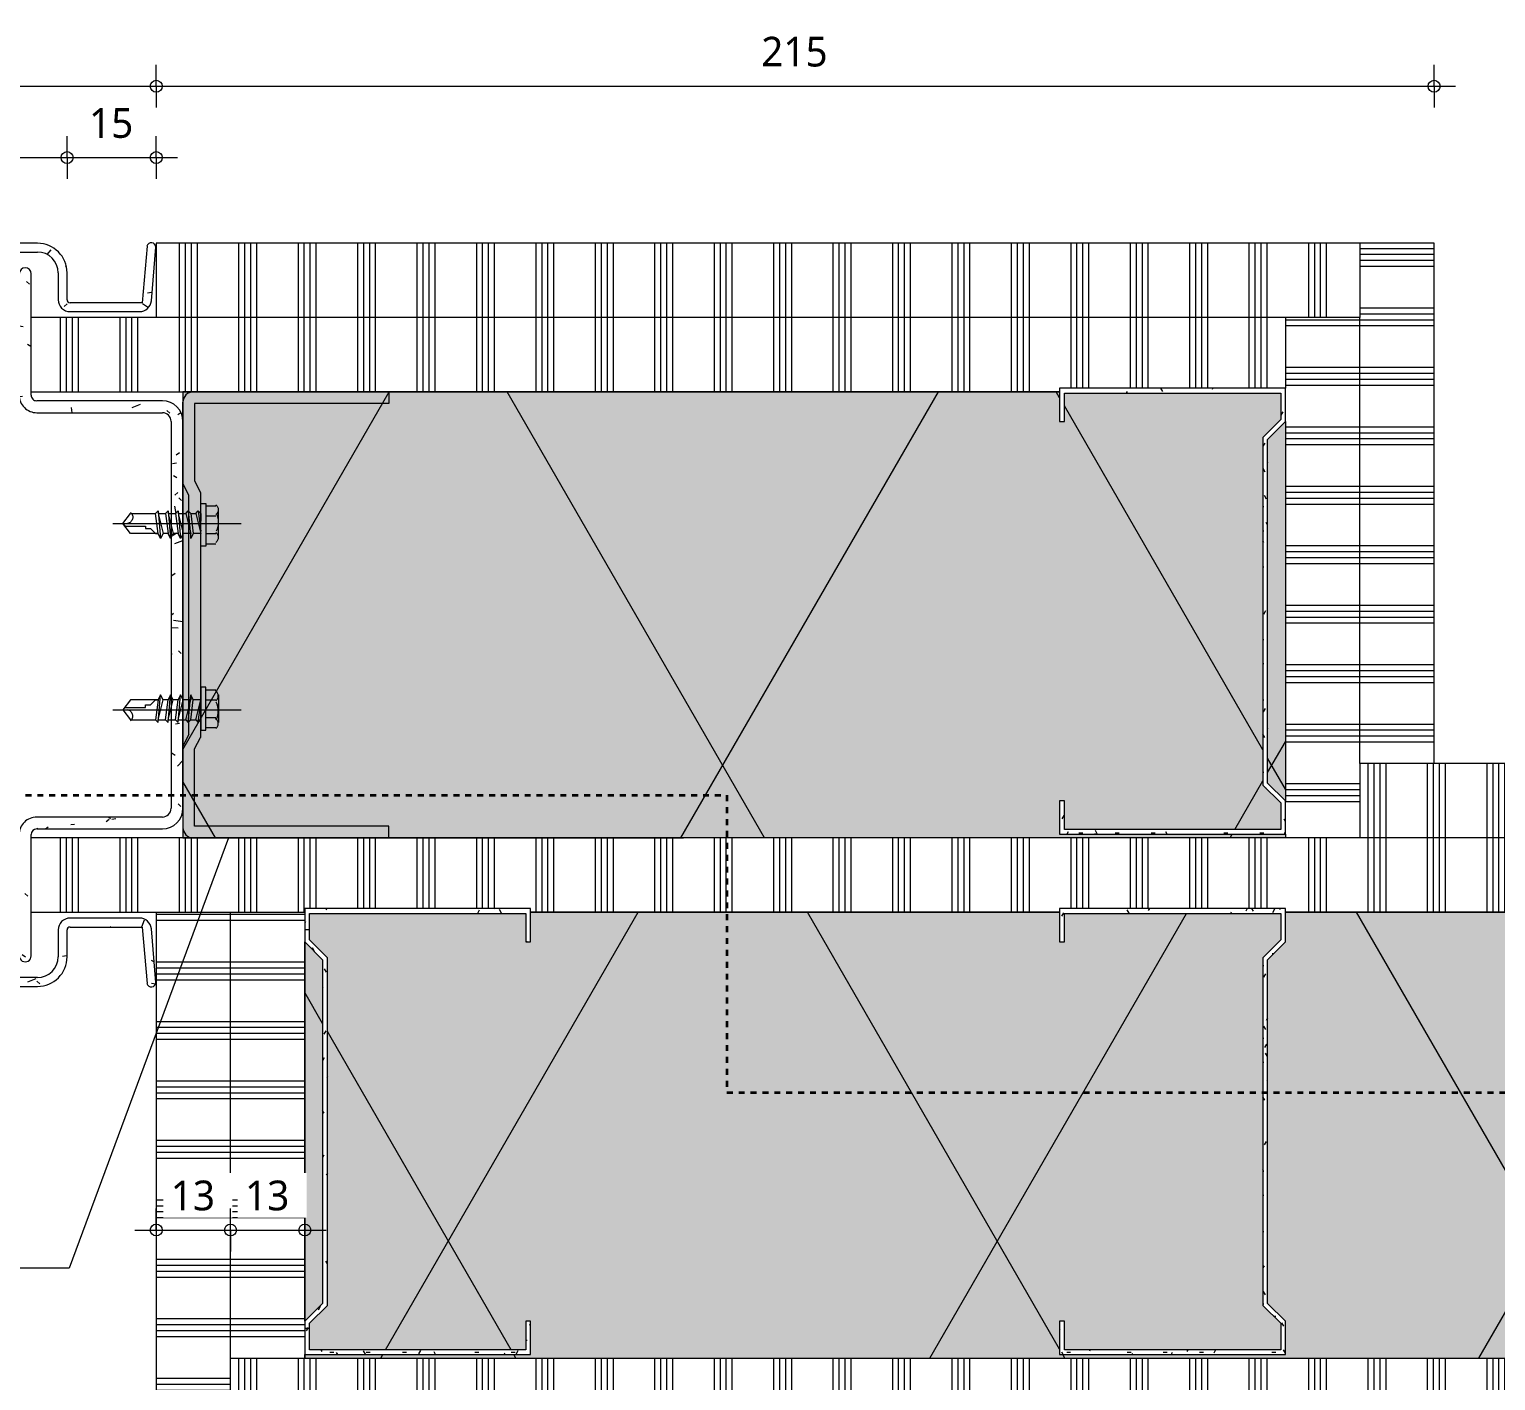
# Model space of a CAD drawing. Header units: millimetres. Extents: x 32900 to 38291, y -18988 to 4133.
# Drawn here: x 33138.7 to 33385.5, y -9063.4 to -8836.2 of the extents above; entities that cross this region are included whole.
import ezdxf

# ---------------------------------------------------------------- set-up
doc = ezdxf.new("R2010")
doc.units = ezdxf.units.MM
doc.linetypes.add('MV_30_min', pattern=[2, 1, -1])
for name, color, linetype, lineweight in [('A-ANNO-DIMS', 211, 'Continuous', 13), ('A-ANNO-DIMS-2', 211, 'Continuous', 13), ('A-ANNO-IDEN', 131, 'Continuous', 18), ('A-DETL', 90, 'Continuous', 13), ('A-DETL-GENF', 92, 'Continuous', 18), ('A-DETL-THIN', 151, 'Continuous', 18), ('STANDARD', 50, 'Continuous', 25)]:
    doc.layers.add(name, color=color, linetype=linetype, lineweight=lineweight)
doc.styles.add('Segoe UI', font='segoeui.ttf', dxfattribs={"height": 5})
doc.dimstyles.new('2_5_mm_2', dxfattribs={"dimscale": 304.8, "dimtxt": 5.23682, "dimasz": 0.006562, "dimexe": 0.011811, "dimexo": 0.0625, "dimgap": 0.005906, "dimtad": 1, "dimdec": 0, "dimzin": 0, "dimdsep": 46, "dimtxsty": 'Segoe UI', "dimblk1": 'DOTBLANK', "dimblk2": 'DOTBLANK', "dimsah": 1, "dimcen": 0.09, "dimdle": 0.011811, "dimazin": 0, "dimtfac": 1, "dimtdec": 4, "dimtix": 1, "dimtmove": 0, "dimatfit": 3, "dimfxl": 0.011811, "dimfxlon": 1, "dimtvp": 1, "dimtfill": 1, "dimtolj": 1, "dimtzin": 0, "dimarcsym": 2})
pattern_1 = [(60, (0, 0), (-69.282, 40), []), (120, (0, 0), (-69.282, -40), [])]
pattern_2 = [(90, (4, 0), (-10, 6e-16), []), (90, (5, 0), (-10, 6e-16), []), (90, (6, 0), (-10, 6e-16), []), (90, (7, 0), (-10, 6e-16), [])]
pattern_3 = [(0, (0, 4), (0, 10), []), (0, (0, 5), (0, 10), []), (0, (0, 6), (0, 10), []), (0, (0, 7), (0, 10), [])]
pattern_4 = [(0, (0, 0), (8.128, 2.032), [0.67056, -5.425, 0.67056, -5.425, -32.512]), (0, (0, 0), (8.128, 2.032), [-12.192, 0.67056, -11.521, 0.67056, -5.425, -14.224]), (0, (0, 0), (8.128, 2.032), [-30.48, 0.67056, -3.393, 0.67056, -9.489]), (120, (3.048, 1.016), (-5.82376362, 6.02305448), [0.67056, -5.425, 0.67056, -5.425, -32.512]), (120, (3.048, 1.016), (-5.82376362, 6.02305448), [-12.192, 0.67056, -11.521, 0.67056, -5.425, -14.224]), (120, (3.048, 1.016), (-5.82376362, 6.02305448), [-30.48, 0.67056, -3.393, 0.67056, -9.489]), (240, (4.064, 5.08), (-2.30423638, -8.05505448), [0.67056, -5.425, 0.67056, -5.425, -32.512]), (240, (4.064, 5.08), (-2.30423638, -8.05505448), [-12.192, 0.67056, -11.521, 0.67056, -5.425, -14.224]), (240, (4.064, 5.08), (-2.30423638, -8.05505448), [-30.48, 0.67056, -3.393, 0.67056, -9.489])]
pattern_5 = [(230, (33149.589, -8985.63), (-14.5753163, 1.2751645), [1.524, -16.764]), (175, (33149.589, -8985.63), (2.819562, -15.284905), [1.219, -13.411]), (280.451, (33148.374, -8985.523), (-11.7557137, -14.00984), [1.295, -14.247]), (226.184, (33149.589, -8989.694), (-21.686151, 3.363918), [2.286, -25.146]), (276.636, (33147.78, -8989.413), (-18.99178, -19.79433), [1.943, -21.371]), (171.184, (33149.59, -8989.694), (-18.992058, -19.794098), [1.829, -20.117]), (201, (33147.557, -8988.678), (-12.129647, 8.1815376), [1.524, -16.764]), (146, (33147.557, -8988.678), (-4.944224, -14.73543), [1.219, -13.411]), (251.451, (33146.546, -8987.996), (-17.073884, -6.5539993), [1.295, -14.247]), (217.5, (33149.589, -8985.63), (-0.2472267, -6.7643278), [0.67056, -12.578, 0.67056, -12.944, -13.462]), (217.5, (33149.589, -8985.63), (-0.2472267, -6.7643278), [-26.863, 0.67056, -12.791]), (187.5, (33149.589, -8985.63), (-5.3456552, -8.0143116), [0.67056, -7.092, 0.67056, -12.273, -5.131]), (187.5, (33149.589, -8985.63), (-5.3456552, -8.0143116), [-20.706, 0.67056, -4.46]), (147.5, (33154.12, -8985.63), (-10.8476471, 0.4581936), [0.67056, -4.409, 0.67056, -15.179, -21.031]), (147.5, (33154.12, -8985.63), (-10.8476471, 0.4581936), [-20.93, 0.67056, -20.361]), (137.5, (33156.152, -8985.63), (-11.8507335, -2.0341877), [0.67056, -5.933, 0.67056, -9.855, -14.935]), (137.5, (33156.152, -8985.63), (-11.8507335, -2.0341877), [-17.13, 0.67056, -14.265])]

# ---------------------------------------------------------------- blocks, each defined once
blk = doc.blocks.new('42 isolatie - Type 1-3788379-Details ziekenhuis Utiliteitsgebouw')
at = {"layer": 'A-DETL-GENF'}
h = blk.add_hatch(color=256, dxfattribs=at)
h.paths.add_polyline_path([(185.78, 75.8), (0.28, 75.8), (0.28, 75.2), (38.28, 75.2), (38.28, 69.6), (37.48, 69.6), (37.48, 74.4), (1.08, 74.4), (1.08, 69.93), (4.08, 66.93), (4.08, 8.47), (1.08, 5.47), (1.08, 1), (37.48, 1), (37.48, 5.8), (38.28, 5.8), (38.28, 0.8), (185.78, 0.8), (185.78, 71.73)])
h.paths.add_polyline_path([(0.28, 69.6), (0.28, 5.8), (3.28, 8.8), (3.28, 66.6), (1.08, 68.8)])
at = {"layer": 'A-DETL-GENF', "lineweight": 13}
h = blk.add_hatch(dxfattribs=at)
h.set_pattern_fill('FP_4', color=256, style=0, pattern_type=2)
h.set_pattern_definition(pattern_1)
h.paths.add_polyline_path([(38.28, 75.8), (0.28, 75.8), (0.28, 75.2), (38.28, 75.2), (38.28, 69.6), (37.48, 69.6), (37.48, 74.4), (1.08, 74.4), (1.08, 69.93), (4.08, 66.93), (4.08, 8.47), (1.08, 5.47), (1.08, 1), (37.48, 1), (37.48, 5.8), (38.28, 5.8), (38.28, 0.8), (185.78, 0.8), (185.78, 75.8), (101.56, 75.8)])
h.paths.add_polyline_path([(0.28, 69.6), (0.28, 5.8), (3.28, 8.8), (3.28, 66.6), (1.08, 68.8)])
at = {"layer": 'A-DETL-GENF'}
for p, q in [((185.78, 75.8), (101.56, 75.8)), ((185.78, 70.83), (185.78, 75.8)), ((185.78, 70.83), (185.78, 75.8)), ((185.78, 5.77), (185.78, 70.83)), ((185.78, 0.8), (185.78, 5.77)), ((185.78, 0.8), (185.78, 5.77)), ((38.28, 0.8), (185.78, 0.8))]:
    blk.add_line(p, q, dxfattribs=at)
blk = doc.blocks.new('42 isolatie - Type 1-3788380-Details ziekenhuis Utiliteitsgebouw')
at = {"layer": 'A-DETL-GENF'}
h = blk.add_hatch(color=256, dxfattribs=at)
h.paths.add_polyline_path([(62.42, 75.8), (62.42, 0.8), (107.78, 0.8), (107.78, 5.8), (110.78, 8.8), (110.78, 66.6), (107.78, 69.6), (107.78, 75.2), (145.78, 75.2), (145.78, 69.6), (144.98, 69.6), (144.98, 74.4), (108.58, 74.4), (108.58, 69.93), (111.58, 66.93), (111.58, 8.47), (108.58, 5.47), (108.58, 1), (144.98, 1), (144.98, 5.8), (145.78, 5.8), (145.78, 0.8), (407.78, 0.8), (407.78, 5.8), (410.78, 8.8), (410.78, 66.6), (407.78, 69.6), (407.78, 75.2), (445.78, 75.2), (445.78, 69.6), (444.98, 69.6), (444.98, 74.4), (408.58, 74.4), (408.58, 69.93), (411.58, 66.93), (411.58, 8.47), (408.58, 5.47), (408.58, 1), (444.98, 1), (444.98, 5.8), (445.78, 5.8), (445.78, 0.8), (534.78, 0.8), (534.78, 5.8), (535.58, 5.8), (535.58, 1), (571.98, 1), (571.98, 5.47), (568.98, 8.47), (568.98, 66.93), (571.98, 69.93), (571.98, 74.4), (535.58, 74.4), (535.58, 69.6), (534.78, 69.6), (534.78, 75.2), (572.78, 75.2), (572.78, 75.8), (107.78, 75.8)])
h.paths.add_polyline_path([(572.78, 69.6), (569.78, 66.6), (569.78, 8.8), (572.78, 5.8), (572.78, 66.6)])
at = {"layer": 'A-DETL-GENF', "lineweight": 13}
h = blk.add_hatch(dxfattribs=at)
h.set_pattern_fill('FP_4', color=256, style=0, pattern_type=2)
h.set_pattern_definition(pattern_1)
h.paths.add_polyline_path([(62.42, 75.8), (62.42, 0.8), (107.78, 0.8), (107.78, 5.8), (110.78, 8.8), (110.78, 66.6), (107.78, 69.6), (107.78, 75.2), (145.78, 75.2), (145.78, 69.6), (144.98, 69.6), (144.98, 74.4), (108.58, 74.4), (108.58, 69.93), (111.58, 66.93), (111.58, 8.47), (108.58, 5.47), (108.58, 1), (144.98, 1), (144.98, 5.8), (145.78, 5.8), (145.78, 0.8), (407.78, 0.8), (407.78, 5.8), (410.78, 8.8), (410.78, 66.6), (407.78, 69.6), (407.78, 75.2), (445.78, 75.2), (445.78, 69.6), (444.98, 69.6), (444.98, 74.4), (408.58, 74.4), (408.58, 69.93), (411.58, 66.93), (411.58, 8.47), (408.58, 5.47), (408.58, 1), (444.98, 1), (444.98, 5.8), (445.78, 5.8), (445.78, 0.8), (534.78, 0.8), (534.78, 5.8), (535.58, 5.8), (535.58, 1), (571.98, 1), (571.98, 5.47), (568.98, 8.47), (568.98, 66.93), (571.98, 69.93), (571.98, 74.4), (535.58, 74.4), (535.58, 69.6), (534.78, 69.6), (534.78, 75.2), (572.78, 75.2), (572.78, 75.8), (107.78, 75.8)])
h.paths.add_polyline_path([(572.78, 69.6), (569.78, 66.6), (569.78, 8.8), (572.78, 5.8), (572.78, 66.6)])
at = {"layer": 'A-DETL-GENF'}
for p, q in [((572.78, 75.8), (62.42, 75.8)), ((572.78, 75.8), (62.42, 75.8)), ((572.78, 75.2), (572.78, 75.8)), ((572.78, 5.8), (572.78, 69.6)), ((145.78, 0.8), (407.78, 0.8)), ((445.78, 0.8), (534.78, 0.8))]:
    blk.add_line(p, q, dxfattribs=at)
blk = doc.blocks.new('00 msprofiel - 75-V12-Details ziekenhuis Utiliteitsgebouw')
at = {"layer": 'A-DETL-GENF'}
for p, q in [((1.72, 37.5), (34.63, 37.5)), ((34.63, 37.5), (34.63, 35.54)), ((0, 32.53), (0, 35.78)), ((34.63, 35.54), (1.96, 35.54)), ((1.96, 35.54), (1.96, 22.56)), ((1.96, 22.56), (2.95, 20.6)), ((0.98, 20.13), (0, 22.1)), ((0.98, -20.13), (0.98, 20.13)), ((2.95, 20.6), (2.95, -20.6)), ((0.98, -20.13), (0, -22.1)), ((1.96, -22.56), (2.95, -20.6)), ((1.96, -35.54), (1.96, -22.56)), ((0, -32.53), (0, -35.78)), ((34.63, -35.54), (1.96, -35.54)), ((34.63, -37.5), (34.63, -35.54))]:
    blk.add_line(p, q, dxfattribs=at)
for centre, start, end in [((1.72, 35.78), 90, 180), ((1.72, -35.78), 180, 270)]:
    blk.add_arc(centre, 1.72, start, end, dxfattribs=at)
blk = doc.blocks.new('00 stalendeurprofiel 30min - schroefje_dwg-4338106-Details ziekenhuis Utiliteitsgebouw')
at = {"layer": 'STANDARD', "color": 130, "lineweight": 5}
for p, q in [((-18.85, 69.32), (-20.54, 69.32)), ((-18.85, 67.63), (-20.54, 67.63)), ((-17.58, 68.48), (-18, 65.09)), ((-17.15, 68.05), (-18, 64.67)), ((-16.31, 68.05), (-16.73, 64.67)), ((-15.88, 68.48), (-16.31, 63.82)), ((-15.46, 68.05), (-16.31, 64.67)), ((-14.19, 68.05), (-15.04, 64.67)), ((-14.19, 68.48), (-14.61, 63.82)), ((-13.77, 68.05), (-14.19, 64.67)), ((-12.5, 68.05), (-13.34, 64.67)), ((-12.5, 68.48), (-12.92, 63.82)), ((-12.07, 68.05), (-12.5, 64.67)), ((-10.8, 68.05), (-11.65, 64.67)), ((-10.8, 68.48), (-11.23, 63.82)), ((-3.18, 66.36), (-24.77, 66.36)), ((-18.85, 64.67), (-20.54, 64.67)), ((-18.85, 62.97), (-20.54, 62.97))]:
    blk.add_line(p, q, dxfattribs=at)
at = {"layer": 'STANDARD', "color": 130, "lineweight": 5, "flags": 128}
for points in [[(-20.52, 69.52), (-20.61, 69.44), (-20.7, 69.35), (-20.77, 69.25), (-20.83, 69.15), (-20.88, 69.04), (-20.91, 68.92), (-20.94, 68.8), (-20.94, 68.67), (-20.94, 68.55), (-20.91, 68.43), (-20.88, 68.31), (-20.83, 68.2), (-20.77, 68.1), (-20.7, 68), (-20.61, 67.91), (-20.52, 67.83)], [(-20.96, 63.82), (-20.96, 66.36), (-20.96, 68.48)], [(-20.57, 68.05), (-20.73, 67.69), (-20.85, 67.32), (-20.92, 66.94), (-20.94, 66.56), (-20.92, 66.17), (-20.85, 65.79), (-20.73, 65.42), (-20.57, 65.06)], [(-18, 64.24), (-18, 64.67), (-16.73, 64.67), (-16.31, 63.82), (-16.31, 64.67), (-15.04, 64.67), (-14.61, 63.82), (-14.19, 64.67), (-13.34, 64.67), (-12.92, 63.82), (-12.5, 64.67), (-11.65, 64.67), (-11.23, 63.82), (-10.8, 64.67), (-6.15, 64.67), (-4.88, 66.36), (-6.15, 68.05), (-10.38, 68.05), (-10.8, 68.48), (-10.8, 68.05), (-12.07, 68.05), (-12.5, 68.48), (-12.5, 68.05), (-13.77, 68.05), (-14.19, 68.48), (-14.19, 68.05), (-15.46, 68.05), (-15.88, 68.48), (-16.31, 68.05), (-17.15, 68.05), (-17.58, 68.48), (-18, 68.05), (-18, 66.78)], [(-4.88, 66.36), (-5.3, 65.94), (-5.72, 65.94), (-6.15, 65.94), (-6.57, 65.94), (-6.99, 65.94), (-7.42, 65.94), (-7.84, 65.94), (-8.26, 65.94), (-8.69, 65.94), (-8.69, 65.51), (-9.11, 65.51), (-9.53, 65.51), (-9.96, 65.09), (-10.38, 64.67), (-10.8, 64.67), (-10.38, 68.05)], [(-6.18, 68.21), (-6.29, 68.1), (-6.38, 67.98), (-6.45, 67.85), (-6.5, 67.72), (-6.54, 67.57), (-6.55, 67.42), (-6.54, 67.27), (-6.51, 67.12), (-6.46, 66.98), (-6.39, 66.85), (-6.31, 66.73), (-6.2, 66.62), (-6.09, 66.53), (-5.96, 66.45), (-5.82, 66.4), (-5.67, 66.36)], [(-20.52, 64.86), (-20.61, 64.78), (-20.7, 64.69), (-20.77, 64.6), (-20.83, 64.49), (-20.88, 64.38), (-20.91, 64.26), (-20.94, 64.14), (-20.94, 64.02), (-20.94, 63.89), (-20.91, 63.77), (-20.88, 63.66), (-20.83, 63.54), (-20.77, 63.44), (-20.7, 63.34), (-20.61, 63.25), (-20.52, 63.17)]]:
    blk.add_lwpolyline(points, dxfattribs=at)
blk.add_lwpolyline([(-18.85, 62.55), (-18, 62.55), (-18, 69.75), (-18.85, 69.75)], close=True, dxfattribs=at)
blk = doc.blocks.new('00 stalendeurprofiel 30min - 00_DI_stalendeurprofiel 30min-4338116-Details ziekenhuis Utiliteitsgebouw')
at = {"layer": 'A-DETL-GENF', "lineweight": 13}
h = blk.add_hatch(dxfattribs=at)
h.set_pattern_fill('FP_21', color=256, style=0, pattern_type=2)
h.set_pattern_definition(pattern_5)
h.paths.add_polyline_path([(-9.76, 11.59), (-9.94, 11.55), (-10.1, 11.47), (-10.24, 11.35), (-10.34, 11.2), (-10.41, 11.03), (-10.43, 10.85), (-9.68, 1.8), (-9.57, 1.32), (-9.35, 0.89), (-9.03, 0.52), (-8.63, 0.24), (-8.18, 0.06), (-7.69, 0), (4, 0), (4.58, 0.1), (5, 0.27), (5.41, 0.59), (5.73, 1), (5.93, 1.48), (6, 2), (6, 6.5), (6.12, 7.41), (6.47, 8.25), (7.03, 8.97), (7.75, 9.53), (8.59, 9.88), (9.5, 10), (37.63, 9.98), (37.75, 9.93), (37.85, 9.85), (37.93, 9.75), (37.98, 9.63), (38, 9.5), (38, -40.5), (38.15, -41.66), (38.6, -42.75), (39.32, -43.68), (40.25, -44.4), (41.34, -44.85), (42.5, -45), (47.06, -45), (48.11, -44.87), (49.11, -44.51), (49.99, -43.92), (50.7, -43.14), (51.22, -42.21), (51.5, -41.19), (51.54, -40.13), (51, -36.06), (51.02, -35.83), (51.08, -35.6), (51.2, -35.4), (51.36, -35.23), (51.55, -35.11), (51.77, -35.03), (52.17, -35), (62, -35), (62.26, -35.03), (62.5, -35.13), (62.71, -35.29), (62.86, -35.5), (62.96, -35.74), (63, -36), (62.98, -66.64), (62.93, -66.76), (62.85, -66.86), (62.75, -66.94), (62.63, -66.99), (62.5, -67), (39.99, -67), (39.55, -67.05), (39.13, -67.2), (38.76, -67.43), (38.44, -67.73), (38.2, -68.1), (38.04, -68.51), (38.02, -111.62), (37.97, -111.75), (37.89, -111.86), (37.78, -111.94), (37.66, -111.99), (37.52, -112.01), (9.5, -112.01), (8.6, -111.89), (7.75, -111.54), (7.02, -110.98), (6.47, -110.26), (6.12, -109.41), (6, -108.51), (6, -104), (5.93, -103.48), (5.73, -103), (5.41, -102.59), (5, -102.27), (4.52, -102.07), (4, -102), (-7.69, -102), (-8.18, -102.06), (-8.63, -102.24), (-9.03, -102.52), (-9.35, -102.89), (-9.57, -103.32), (-9.68, -103.8), (-10.43, -112.85), (-10.41, -113.03), (-10.34, -113.2), (-10.24, -113.35), (-10.1, -113.47), (-9.94, -113.55), (-9.76, -113.59), (-9.57, -113.58), (-9.4, -113.54), (-9.24, -113.45), (-9.1, -113.32), (-9.01, -113.16), (-8.95, -112.99), (-8.15, -103.5), (4.13, -103.52), (4.25, -103.57), (4.35, -103.65), (4.43, -103.75), (4.48, -103.87), (4.5, -104), (4.5, -108.5), (4.67, -109.79), (5.17, -111), (5.96, -112.04), (7, -112.83), (8.21, -113.33), (9.5, -113.5), (37.5, -113.5), (38.02, -113.43), (38.5, -113.23), (38.91, -112.91), (39.23, -112.5), (39.43, -112.02), (39.5, -111.5), (39.5, -68.51), (62.5, -68.51), (63.02, -68.44), (63.5, -68.24), (63.91, -67.93), (64.23, -67.51), (64.43, -67.03), (64.5, -66.51), (64.5, -36), (64.42, -35.35), (64.17, -34.75), (63.77, -34.23), (63.25, -33.83), (62.65, -33.59), (62, -33.5), (51.9, -33.51), (51.36, -33.58), (50.76, -33.83), (50.25, -34.22), (49.85, -34.72), (49.6, -35.31), (49.5, -35.95), (49.57, -36.59), (50.05, -40.24), (50.02, -40.95), (49.84, -41.63), (49.49, -42.25), (49.01, -42.77), (48.43, -43.17), (47.76, -43.42), (47.06, -43.5), (42.5, -43.5), (41.72, -43.4), (40.93, -43.04), (40.54, -42.77), (40.12, -42.33), (39.83, -41.82), (39.6, -41.28), (39.5, -40.5), (39.5, 9.5), (39.43, 10.02), (39.23, 10.5), (38.91, 10.91), (38.5, 11.23), (38.02, 11.43), (37.5, 11.5), (9.5, 11.5), (8.21, 11.33), (7, 10.83), (5.96, 10.04), (5.17, 9), (4.67, 7.79), (4.5, 6.5), (4.48, 1.87), (4.43, 1.75), (4.35, 1.65), (4.25, 1.57), (4.13, 1.52), (4, 1.5), (-8.15, 1.5), (-8.95, 10.99), (-9.01, 11.16), (-9.1, 11.32), (-9.24, 11.45), (-9.4, 11.54), (-9.57, 11.58)])
h = blk.add_hatch(dxfattribs=at)
h.set_pattern_fill('FP_21', color=256, style=0, pattern_type=2)
h.set_pattern_definition(pattern_5)
h.paths.add_polyline_path([(11.54, 7.36), (11.29, 7.33), (11.04, 7.23), (10.84, 7.07), (10.68, 6.86), (10.58, 6.62), (10.54, 6.36), (10.54, -14.05), (10.51, -14.3), (10.42, -14.53), (10.27, -14.72), (10.07, -14.87), (9.84, -14.97), (9.6, -15), (-11.53, -15), (-12.43, -15.12), (-13.26, -15.47), (-13.98, -16.02), (-14.53, -16.74), (-14.88, -17.57), (-15, -18.47), (-15, -83.53), (-14.88, -84.43), (-14.53, -85.26), (-13.98, -85.98), (-13.26, -86.53), (-12.43, -86.88), (-11.53, -87), (9.6, -87), (9.84, -87.03), (10.07, -87.13), (10.27, -87.28), (10.42, -87.47), (10.51, -87.7), (10.54, -87.95), (10.54, -108.36), (10.58, -108.62), (10.68, -108.86), (10.84, -109.07), (11.04, -109.23), (11.29, -109.33), (11.54, -109.36), (11.8, -109.33), (12.04, -109.23), (12.25, -109.07), (12.41, -108.86), (12.51, -108.62), (12.54, -108.36), (12.54, -87.95), (12.44, -87.18), (12.15, -86.47), (11.68, -85.86), (11.07, -85.39), (10.36, -85.1), (9.6, -85), (-11.53, -85), (-11.91, -84.95), (-12.26, -84.8), (-12.57, -84.57), (-12.8, -84.26), (-12.95, -83.91), (-13, -83.53), (-13, -18.47), (-12.95, -18.09), (-12.8, -17.74), (-12.57, -17.43), (-12.26, -17.2), (-11.91, -17.05), (-11.53, -17), (9.6, -17), (10.36, -16.9), (11.07, -16.61), (11.68, -16.14), (12.15, -15.53), (12.44, -14.82), (12.54, -14.05), (12.54, 6.36), (12.51, 6.62), (12.41, 6.86), (12.25, 7.07), (12.04, 7.23), (11.8, 7.33)])
h = blk.add_hatch(dxfattribs=at)
h.set_pattern_fill('FP_21', color=256, style=0, pattern_type=2)
h.set_pattern_definition(pattern_5)
h.paths.add_polyline_path([(48.93, -29.35), (41.19, -31.08), (40.74, -31.11), (40.3, -31.05), (39.88, -30.9), (39.5, -30.66), (39.5, -31.45), (39.75, -31.47), (40, -31.55), (40.21, -31.68), (40.38, -31.87), (40.5, -32.1), (40.56, -32.34), (40.56, -35.89), (39.5, -35.46), (39.5, -36.28), (40.56, -37.08), (40.56, -42.05), (39.81, -41.82), (40.12, -42.33), (40.54, -42.77), (41.03, -43.12), (41.59, -43.36), (43.38, -43.32), (45.14, -43.08), (46.85, -42.64), (48.52, -41.99), (48.84, -35.04), (49.08, -34.48), (49.44, -34), (49.91, -33.61), (50.46, -33.35), (51.05, -33.23), (51.66, -33.25), (51.9, -33.39), (52.17, -33.47), (52.45, -33.47), (52.73, -33.41), (52.97, -33.27), (53.18, -33.08), (53.33, -32.84), (53.41, -32.57), (52.92, -31.5), (52.17, -30.58), (51.21, -29.89), (50.11, -29.47)])
h.paths.add_polyline_path([(49.51, -30.22), (50.08, -30.31), (50.63, -30.52), (51.1, -30.86), (51.49, -31.3), (51.76, -31.82), (51.9, -32.38), (51.1, -32.24), (50.29, -32.3), (49.53, -32.55), (48.85, -32.99), (48.3, -33.59), (47.92, -34.3), (47.73, -35.09), (41.61, -35.93), (41.61, -31.87), (48.92, -30.28)])
h.paths.add_polyline_path([(47.76, -36.09), (47.56, -41.37), (44.62, -42.03), (41.61, -42.1), (41.61, -36.94)])
at = {"layer": 'A-DETL-GENF'}
for p, q in [((-10.43, 10.85), (-9.68, 1.8)), ((-8.15, 1.5), (-8.95, 10.99)), ((37.5, 11.5), (9.5, 11.5)), ((9.5, 10), (37.5, 10)), ((38, 9.5), (38, -40.5)), ((39.5, -30.66), (39.5, 9.5)), ((4.5, 6.5), (4.5, 2)), ((6, 2), (6, 6.5)), ((10.54, 6.36), (10.54, -14.05)), ((12.54, -14.05), (12.54, 6.36)), ((4, 1.5), (-8.15, 1.5)), ((-7.69, 0), (4, 0)), ((9.6, -15), (-11.53, -15)), ((-11.53, -17), (9.6, -17)), ((-15, -18.47), (-15, -83.53)), ((-13, -83.53), (-13, -18.47)), ((48.93, -29.35), (41.19, -31.08)), ((39.5, -30.66), (39.5, -31.45)), ((39.5, -35.46), (39.5, -31.45)), ((41.61, -31.87), (48.92, -30.28)), ((41.61, -35.93), (41.61, -31.87)), ((40.56, -32.34), (40.56, -35.89)), ((52.17, -33.5), (52, -33.5)), ((62, -33.5), (52.45, -33.5)), ((40.56, -35.89), (39.5, -35.46)), ((39.5, -35.46), (39.5, -36.28)), ((39.5, -40.5), (39.5, -36.28)), ((39.5, -36.28), (40.56, -37.08)), ((47.73, -35.09), (41.61, -35.93)), ((41.61, -36.94), (47.76, -36.09)), ((41.61, -42.1), (41.61, -36.94)), ((47.76, -36.09), (47.56, -41.37)), ((48.52, -41.99), (48.84, -35.04)), ((49.57, -36.59), (50.05, -40.24)), ((51.54, -40.13), (51.04, -36.29)), ((52, -35), (62, -35)), ((63, -36), (63, -66.51)), ((64.5, -66.51), (64.5, -36)), ((40.56, -37.08), (40.56, -42.05)), ((40.56, -42.05), (39.81, -41.82)), ((47.06, -43.5), (42.5, -43.5)), ((42.5, -45), (47.06, -45)), ((38.04, -68.51), (38.04, -111.49)), ((39.5, -111.5), (39.5, -68.51)), ((39.5, -68.51), (62.5, -68.51)), ((62.5, -67), (39.99, -67)), ((9.6, -85), (-11.53, -85)), ((-11.53, -87), (9.6, -87)), ((10.54, -87.95), (10.54, -108.36)), ((12.54, -108.36), (12.54, -87.95)), ((-8.95, -112.99), (-8.15, -103.5)), ((-8.15, -103.5), (4, -103.5)), ((4, -102), (-7.69, -102)), ((-9.68, -103.8), (-10.43, -112.85)), ((4.5, -104), (4.5, -108.5)), ((6, -108.51), (6, -104)), ((37.52, -112.01), (9.5, -112.01)), ((9.5, -113.5), (37.5, -113.5))]:
    blk.add_line(p, q, dxfattribs=at)
for centre, radius, start, end in [((-9.68, 10.84), 0.75, 11.2589, 179.7204), ((9.5, 6.5), 5, 90, 180), ((9.5, 6.5), 3.5, 90, 180), ((37.5, 9.5), 2, 0, 90), ((37.5, 9.5), 0.5, 360, 90), ((11.54, 6.36), 1, 360, 180), ((-7.69, 2), 2, 185.7106, 270), ((4, 2), 0.5, 270, 360), ((4, 2), 2, 270, 0), ((9.6, -14.05), 2.95, 270, 0), ((9.6, -14.05), 0.947, 270, 360), ((-11.53, -18.47), 3.47, 90, 180), ((-11.53, -18.47), 1.47, 90, 180), ((49.05, -33.91), 4.57, 17.0704, 91.4697), ((40.82, -28.93), 2.18, 232.5997, 279.7654), ((39.57, -32.44), 0.992, 5.8031, 94.1969), ((49.45, -32.69), 2.47, 7.0881, 102.2601), ((50.92, -35.45), 3.21, 72.4019, 173.5664), ((51.27, -35.75), 2.53, 81.2859, 163.7536), ((52, -36), 2.5, 90, 193.7056), ((52.34, -32.39), 1.09, 231.7899, 350.1606), ((62, -36), 2.5, 0, 90), ((52, -36), 1, 90, 196.6258), ((62, -36), 0.999, 360, 90), ((42.5, -40.5), 4.5, 180, 270), ((42.5, -40.5), 3, 180, 210), ((42.5, -40.5), 3, 206.0813, 252.3309), ((42.74, -26.89), 15.26, 265.7512, 288.4014), ((47.06, -40.5), 4.5, 270, 4.7685), ((47.06, -40.5), 3, 270, 5), ((42.5, -40.5), 3, 225, 228.8941), ((42.5, -40.5), 3, 240, 240.7252), ((42.5, -40.5), 3, 252.2199, 270), ((42.18, -28.1), 15.27, 267.7703, 294.5245), ((62.5, -66.51), 0.497, 270, 0), ((62.5, -66.51), 2, 270, 0), ((39.99, -69.02), 2.01, 90, 165.5225), ((-11.53, -83.53), 3.47, 180, 270), ((-11.53, -83.53), 1.47, 180, 270), ((9.6, -87.95), 2.95, 360, 90), ((9.6, -87.95), 0.947, 360, 90), ((-7.69, -104), 2, 90, 174.284), ((4, -104), 2, 360, 90), ((4, -104), 0.5, 0, 90), ((9.5, -108.5), 5, 180, 270), ((9.5, -108.51), 3.51, 180, 270), ((11.54, -108.36), 1, 180, 360), ((-9.68, -112.84), 0.75, 180.2796, 348.7411), ((37.5, -111.5), 2, 270, 360), ((37.52, -111.49), 0.521, 270, 360)]:
    blk.add_arc(centre, radius, start, end, dxfattribs=at)
blk.add_blockref('00 stalendeurprofiel 30min - schroefje_dwg-4338106-Details ziekenhuis Utiliteitsgebouw', (0, -101.38))
at = {"extrusion": (0, 0, -1), "zscale": -1, "rotation": 180}
blk.add_blockref('00 stalendeurprofiel 30min - schroefje_dwg-4338106-Details ziekenhuis Utiliteitsgebouw', (0, 0), dxfattribs=at)
blk = doc.blocks.new('DIMBLOCK310-Details ziekenhuis Utiliteitsgebouw')
at = {"layer": 'A-ANNO-DIMS-2'}
for p, q in [((33110.09, -8857.73), (33110.09, -8854.13)), ((33145.09, -8857.73), (33145.09, -8854.13)), ((33110.09, -8857.73), (33145.09, -8857.73)), ((33110.09, -8857.73), (33110.09, -8861.33)), ((33145.09, -8857.73), (33145.09, -8861.33))]:
    blk.add_line(p, q, dxfattribs=at)
for centre in [(33110.09, -8857.73), (33145.09, -8857.73)]:
    blk.add_circle(centre, 1, dxfattribs=at)
at = {"layer": 'A-ANNO-DIMS-2', "color": 0, "insert": (33123.78, -8849.41), "char_height": 5, "width": 9.1406, "attachment_point": 1, "line_spacing_factor": 1.142579, "style": 'Segoe UI', "bg_fill": 3, "box_fill_scale": 1.25, "bg_fill_color": 9, "bg_fill_true_color": 13158600, "bg_fill_transparency": 0}
blk.add_mtext('35', dxfattribs=at)
blk = doc.blocks.new('_DotBlank')
at = {"color": 0, "linetype": 'ByBlock', "lineweight": -2}
blk.add_line((-0.5, 0), (-1, 0), dxfattribs=at)
blk.add_circle((0, 0), 0.5, dxfattribs=at)
blk = doc.blocks.new('DIMBLOCK311-Details ziekenhuis Utiliteitsgebouw')
at = {"layer": 'A-ANNO-DIMS-2'}
for p, q in [((33145.09, -8857.73), (33145.09, -8854.13)), ((33160.09, -8857.73), (33160.09, -8854.13)), ((33145.09, -8857.73), (33163.69, -8857.73)), ((33145.09, -8857.73), (33145.09, -8861.33)), ((33160.09, -8857.73), (33160.09, -8861.33))]:
    blk.add_line(p, q, dxfattribs=at)
for centre in [(33145.09, -8857.73), (33160.09, -8857.73)]:
    blk.add_circle(centre, 1, dxfattribs=at)
at = {"layer": 'A-ANNO-DIMS-2', "color": 0, "insert": (33148.78, -8849.41), "char_height": 5, "width": 9.1406, "attachment_point": 1, "line_spacing_factor": 1.142579, "style": 'Segoe UI', "bg_fill": 3, "box_fill_scale": 1.25, "bg_fill_color": 9, "bg_fill_true_color": 13158600, "bg_fill_transparency": 0}
blk.add_mtext('15', dxfattribs=at)
blk = doc.blocks.new('DIMBLOCK312-Details ziekenhuis Utiliteitsgebouw')
at = {"layer": 'A-ANNO-DIMS-2'}
for p, q in [((33085.09, -8845.73), (33085.09, -8842.13)), ((33160.09, -8845.73), (33160.09, -8842.13)), ((33081.49, -8845.73), (33160.09, -8845.73)), ((33085.09, -8845.73), (33085.09, -8849.33)), ((33160.09, -8845.73), (33160.09, -8849.33))]:
    blk.add_line(p, q, dxfattribs=at)
for centre in [(33085.09, -8845.73), (33160.09, -8845.73)]:
    blk.add_circle(centre, 1, dxfattribs=at)
at = {"layer": 'A-ANNO-DIMS-2', "color": 0, "insert": (33118.78, -8837.41), "char_height": 5, "width": 9.1406, "attachment_point": 1, "line_spacing_factor": 1.142579, "style": 'Segoe UI', "bg_fill": 3, "box_fill_scale": 1.25, "bg_fill_color": 9, "bg_fill_true_color": 13158600, "bg_fill_transparency": 0}
blk.add_mtext('75', dxfattribs=at)
blk = doc.blocks.new('DIMBLOCK313-Details ziekenhuis Utiliteitsgebouw')
at = {"layer": 'A-ANNO-DIMS-2'}
for p, q in [((33160.09, -8845.73), (33160.09, -8842.13)), ((33375.09, -8845.73), (33375.09, -8842.13)), ((33160.09, -8845.73), (33378.69, -8845.73)), ((33160.09, -8845.73), (33160.09, -8849.33)), ((33375.09, -8845.73), (33375.09, -8849.33))]:
    blk.add_line(p, q, dxfattribs=at)
for centre in [(33160.09, -8845.73), (33375.09, -8845.73)]:
    blk.add_circle(centre, 1, dxfattribs=at)
at = {"layer": 'A-ANNO-DIMS-2', "color": 0, "insert": (33261.88, -8837.41), "char_height": 5, "width": 13.7109, "attachment_point": 1, "line_spacing_factor": 1.142579, "style": 'Segoe UI', "bg_fill": 3, "box_fill_scale": 1.25, "bg_fill_color": 9, "bg_fill_true_color": 13158600, "bg_fill_transparency": 0}
blk.add_mtext('215', dxfattribs=at)
blk = doc.blocks.new('DIMBLOCK316-Details ziekenhuis Utiliteitsgebouw')
at = {"layer": 'A-ANNO-DIMS-2'}
for p, q in [((33160.09, -9038.09), (33160.09, -9034.49)), ((33172.59, -9038.09), (33172.59, -9034.49)), ((33156.49, -9038.09), (33172.59, -9038.09)), ((33160.09, -9038.09), (33160.09, -9041.69)), ((33172.59, -9038.09), (33172.59, -9041.69))]:
    blk.add_line(p, q, dxfattribs=at)
for centre in [(33160.09, -9038.09), (33172.59, -9038.09)]:
    blk.add_circle(centre, 1, dxfattribs=at)
at = {"layer": 'A-ANNO-DIMS-2', "color": 0, "insert": (33162.53, -9029.77), "char_height": 5, "width": 9.1406, "attachment_point": 1, "line_spacing_factor": 1.142579, "style": 'Segoe UI', "bg_fill": 3, "box_fill_scale": 1.25, "bg_fill_color": 9, "bg_fill_true_color": 13158600, "bg_fill_transparency": 0}
blk.add_mtext('13', dxfattribs=at)
blk = doc.blocks.new('DIMBLOCK317-Details ziekenhuis Utiliteitsgebouw')
at = {"layer": 'A-ANNO-DIMS-2'}
for p, q in [((33172.59, -9038.09), (33172.59, -9034.49)), ((33185.09, -9038.09), (33185.09, -9034.49)), ((33172.59, -9038.09), (33188.69, -9038.09)), ((33172.59, -9038.09), (33172.59, -9041.69)), ((33185.09, -9038.09), (33185.09, -9041.69))]:
    blk.add_line(p, q, dxfattribs=at)
for centre in [(33172.59, -9038.09), (33185.09, -9038.09)]:
    blk.add_circle(centre, 1, dxfattribs=at)
at = {"layer": 'A-ANNO-DIMS-2', "color": 0, "insert": (33175.03, -9029.77), "char_height": 5, "width": 9.1406, "attachment_point": 1, "line_spacing_factor": 1.142579, "style": 'Segoe UI', "bg_fill": 3, "box_fill_scale": 1.25, "bg_fill_color": 9, "bg_fill_true_color": 13158600, "bg_fill_transparency": 0}
blk.add_mtext('13', dxfattribs=at)

msp = doc.modelspace()

# ---------------------------------------------------------------- hatches: boundary and pattern name
at = {"layer": 'A-DETL-GENF', "lineweight": 13}
h = msp.add_hatch(dxfattribs=at)
h.set_pattern_fill('FP_2', color=254, style=0, pattern_type=2)
h.set_pattern_definition(pattern_2)
h.paths.add_polyline_path([(33248.81, -8884.63), (33362.59, -8884.63), (33362.59, -8872.13), (33160.09, -8872.13), (33160.09, -8884.63), (33196.91, -8884.63)])
h = msp.add_hatch(dxfattribs=at)
h.set_pattern_fill('FP_12', color=254, style=0, pattern_type=2)
h.set_pattern_definition(pattern_3)
h.paths.add_polyline_path([(33375.09, -8959.63), (33375.09, -8872.13), (33362.59, -8872.13), (33362.59, -8959.63)])
h = msp.add_hatch(dxfattribs=at)
h.set_pattern_fill('FP_2', color=254, style=0, pattern_type=2)
h.set_pattern_definition(pattern_2)
h.paths.add_polyline_path([(33139.04, -8897.13), (33312.09, -8897.13), (33312.09, -8896.53), (33350.09, -8896.53), (33350.09, -8884.63), (33139.04, -8884.63)])
h.paths.add_polyline_path([(33137.04, -8897.13), (33137.04, -8884.63), (33136.59, -8884.63), (33136.59, -8897.13)])
h = msp.add_hatch(dxfattribs=at)
h.set_pattern_fill('FP_12', color=254, style=0, pattern_type=2)
h.set_pattern_definition(pattern_3)
h.paths.add_polyline_path([(33350.09, -8972.13), (33362.59, -8972.13), (33362.59, -8884.63), (33350.09, -8884.63), (33350.09, -8971.53)])
h = msp.add_hatch(dxfattribs=at)
h.set_pattern_fill('FP_6', color=254, style=0, pattern_type=2)
h.set_pattern_definition(pattern_4)
h.paths.add_polyline_path([(33312.09, -8971.53), (33350.09, -8971.53), (33350.09, -8965.93), (33347.09, -8962.93), (33347.09, -8905.13), (33350.09, -8902.13), (33350.09, -8896.53), (33312.09, -8896.53), (33312.09, -8902.13), (33312.89, -8902.13), (33312.89, -8897.33), (33349.29, -8897.33), (33349.29, -8901.8), (33346.29, -8904.8), (33346.29, -8963.26), (33349.29, -8966.26), (33349.29, -8970.73), (33312.89, -8970.73), (33312.89, -8965.93), (33312.09, -8965.93)])
h = msp.add_hatch(dxfattribs=at)
h.set_pattern_fill('FP_2', color=254, style=0, pattern_type=2)
h.set_pattern_definition(pattern_2)
h.paths.add_polyline_path([(33456.42, -8972.13), (33695.45, -8972.13), (33695.45, -8959.63), (33362.59, -8959.63), (33362.59, -8972.13)])
h = msp.add_hatch(dxfattribs=at)
h.set_pattern_fill('FP_2', color=254, style=0, pattern_type=2)
h.set_pattern_definition(pattern_2)
h.paths.add_polyline_path([(33139.04, -8984.63), (33185.09, -8984.63), (33185.09, -8984.03), (33223.09, -8984.03), (33223.09, -8984.63), (33312.09, -8984.63), (33312.09, -8984.03), (33350.09, -8984.03), (33350.09, -8984.63), (33612.09, -8984.63), (33612.09, -8984.03), (33650.09, -8984.03), (33650.09, -8984.63), (33695.45, -8984.63), (33695.45, -8972.13), (33139.04, -8972.13)])
h.paths.add_polyline_path([(33136.59, -8984.63), (33137.04, -8984.63), (33137.04, -8972.13), (33136.59, -8972.13)])
h = msp.add_hatch(dxfattribs=at)
h.set_pattern_fill('FP_12', color=254, style=0, pattern_type=2)
h.set_pattern_definition(pattern_3)
h.paths.add_polyline_path([(33160.09, -9072.13), (33172.59, -9072.13), (33172.59, -8984.63), (33160.09, -8984.63), (33160.09, -9010.54)])
h = msp.add_hatch(dxfattribs=at)
h.set_pattern_fill('FP_12', color=254, style=0, pattern_type=2)
h.set_pattern_definition(pattern_3)
h.paths.add_polyline_path([(33185.09, -9059.63), (33185.09, -8984.63), (33172.59, -8984.63), (33172.59, -9059.63)])
h = msp.add_hatch(dxfattribs=at)
h.set_pattern_fill('FP_6', color=254, style=0, pattern_type=2)
h.set_pattern_definition(pattern_4)
h.paths.add_polyline_path([(33185.09, -9059.03), (33223.09, -9059.03), (33223.09, -9053.43), (33222.29, -9053.43), (33222.29, -9058.23), (33185.89, -9058.23), (33185.89, -9053.76), (33188.89, -9050.76), (33188.89, -8992.3), (33185.89, -8989.3), (33185.89, -8984.83), (33222.29, -8984.83), (33222.29, -8989.63), (33223.09, -8989.63), (33223.09, -8984.03), (33185.09, -8984.03), (33185.09, -8989.63), (33188.09, -8992.63), (33188.09, -9050.43), (33185.09, -9053.43)])
h = msp.add_hatch(dxfattribs=at)
h.set_pattern_fill('FP_6', color=254, style=0, pattern_type=2)
h.set_pattern_definition(pattern_4)
h.paths.add_polyline_path([(33312.09, -9059.03), (33350.09, -9059.03), (33350.09, -9053.43), (33347.09, -9050.43), (33347.09, -8992.63), (33350.09, -8989.63), (33350.09, -8984.03), (33312.09, -8984.03), (33312.09, -8989.63), (33312.89, -8989.63), (33312.89, -8984.83), (33349.29, -8984.83), (33349.29, -8989.3), (33346.29, -8992.3), (33346.29, -9050.76), (33349.29, -9053.76), (33349.29, -9058.23), (33312.89, -9058.23), (33312.89, -9053.43), (33312.09, -9053.43)])
h = msp.add_hatch(dxfattribs=at)
h.set_pattern_fill('FP_2', color=254, style=0, pattern_type=2)
h.set_pattern_definition(pattern_2)
h.paths.add_polyline_path([(33185.09, -9072.13), (33695.45, -9072.13), (33695.45, -9059.63), (33172.59, -9059.63), (33172.59, -9072.13)])

# ---------------------------------------------------------------- linework, layer by layer
at = {"layer": 'A-ANNO-IDEN'}
for p, q in [((33172.27, -8972.13), (33145.46, -9044.53)), ((33145.46, -9044.53), (33107, -9044.53))]:
    msp.add_line(p, q, dxfattribs=at)
at = {"layer": 'A-DETL', "linetype": 'MV_30_min', "lineweight": 35}
for p, q in [((33098.09, -8964.98), (33256.09, -8964.98)), ((33256.09, -8964.98), (33256.09, -9014.98)), ((33256.09, -9014.98), (33729.61, -9014.98))]:
    msp.add_line(p, q, dxfattribs=at)
at = {"layer": 'A-DETL-THIN'}
for p, q in [((33362.59, -8872.13), (33160.09, -8872.13)), ((33160.09, -8872.13), (33160.09, -8884.63)), ((33375.09, -8872.13), (33362.59, -8872.13)), ((33362.59, -8872.13), (33362.59, -8884.63)), ((33375.09, -8959.63), (33375.09, -8872.13)), ((33350.09, -8884.63), (33139.04, -8884.63)), ((33362.59, -8884.63), (33350.09, -8884.63)), ((33350.09, -8884.63), (33350.09, -8896.53)), ((33362.59, -8959.63), (33362.59, -8884.63)), ((33350.09, -8896.53), (33312.09, -8896.53)), ((33312.09, -8896.53), (33312.09, -8902.13)), ((33350.09, -8902.13), (33350.09, -8896.53)), ((33139.04, -8897.13), (33312.09, -8897.13)), ((33312.89, -8902.13), (33312.89, -8897.33)), ((33312.89, -8897.33), (33349.29, -8897.33)), ((33349.29, -8897.33), (33349.29, -8901.8)), ((33312.09, -8902.13), (33312.89, -8902.13)), ((33349.29, -8901.8), (33346.29, -8904.8)), ((33347.09, -8905.13), (33350.09, -8902.13)), ((33350.09, -8902.13), (33350.09, -8965.93)), ((33346.29, -8904.8), (33346.29, -8963.26)), ((33347.09, -8962.93), (33347.09, -8905.13)), ((33695.45, -8959.63), (33362.59, -8959.63)), ((33362.59, -8959.63), (33362.59, -8972.13)), ((33350.09, -8965.93), (33347.09, -8962.93)), ((33346.29, -8963.26), (33349.29, -8966.26)), ((33312.89, -8965.93), (33312.09, -8965.93)), ((33312.09, -8965.93), (33312.09, -8971.53)), ((33312.89, -8970.73), (33312.89, -8965.93)), ((33349.29, -8966.26), (33349.29, -8970.73)), ((33350.09, -8971.53), (33350.09, -8965.93)), ((33695.45, -8972.13), (33139.04, -8972.13)), ((33312.09, -8971.53), (33350.09, -8971.53)), ((33349.29, -8970.73), (33312.89, -8970.73)), ((33350.09, -8971.53), (33350.09, -8972.13)), ((33139.04, -8984.63), (33185.09, -8984.63)), ((33160.09, -8984.63), (33160.09, -9072.13)), ((33172.59, -9072.13), (33172.59, -8984.63)), ((33223.09, -8984.03), (33185.09, -8984.03)), ((33185.09, -8984.03), (33185.09, -8989.63)), ((33185.89, -8989.3), (33185.89, -8984.83)), ((33185.89, -8984.83), (33222.29, -8984.83)), ((33222.29, -8984.83), (33222.29, -8989.63)), ((33223.09, -8989.63), (33223.09, -8984.03)), ((33223.09, -8984.63), (33312.09, -8984.63)), ((33350.09, -8984.03), (33312.09, -8984.03)), ((33312.09, -8984.03), (33312.09, -8989.63)), ((33312.89, -8989.63), (33312.89, -8984.83)), ((33312.89, -8984.83), (33349.29, -8984.83)), ((33349.29, -8984.83), (33349.29, -8989.3)), ((33350.09, -8989.63), (33350.09, -8984.03)), ((33350.09, -8984.63), (33612.09, -8984.63)), ((33185.09, -9053.43), (33185.09, -8989.63)), ((33185.09, -8989.63), (33188.09, -8992.63)), ((33188.89, -8992.3), (33185.89, -8989.3)), ((33222.29, -8989.63), (33223.09, -8989.63)), ((33312.09, -8989.63), (33312.89, -8989.63)), ((33349.29, -8989.3), (33346.29, -8992.3)), ((33347.09, -8992.63), (33350.09, -8989.63)), ((33188.09, -8992.63), (33188.09, -9050.43)), ((33188.89, -9050.76), (33188.89, -8992.3)), ((33346.29, -8992.3), (33346.29, -9050.76)), ((33347.09, -9050.43), (33347.09, -8992.63)), ((33188.09, -9050.43), (33185.09, -9053.43)), ((33185.89, -9053.76), (33188.89, -9050.76)), ((33346.29, -9050.76), (33349.29, -9053.76)), ((33350.09, -9053.43), (33347.09, -9050.43)), ((33185.09, -9053.43), (33185.09, -9059.03)), ((33185.89, -9058.23), (33185.89, -9053.76)), ((33223.09, -9053.43), (33222.29, -9053.43)), ((33222.29, -9053.43), (33222.29, -9058.23)), ((33223.09, -9059.03), (33223.09, -9053.43)), ((33312.89, -9053.43), (33312.09, -9053.43)), ((33312.09, -9053.43), (33312.09, -9059.03)), ((33312.89, -9058.23), (33312.89, -9053.43)), ((33349.29, -9053.76), (33349.29, -9058.23)), ((33350.09, -9059.03), (33350.09, -9053.43)), ((33185.09, -9059.63), (33185.09, -9059.03)), ((33185.09, -9059.03), (33223.09, -9059.03)), ((33222.29, -9058.23), (33185.89, -9058.23)), ((33312.09, -9059.03), (33350.09, -9059.03)), ((33349.29, -9058.23), (33312.89, -9058.23)), ((33172.59, -9059.63), (33185.09, -9059.63))]:
    msp.add_line(p, q, dxfattribs=at)

# ---------------------------------------------------------------- block references
at = {"layer": 'A-DETL-GENF', "rotation": 180}
for name, p in [('42 isolatie - Type 1-3788379-Details ziekenhuis Utiliteitsgebouw', (33350.37, -8896.33)), ('42 isolatie - Type 1-3788380-Details ziekenhuis Utiliteitsgebouw', (33757.87, -8983.83))]:
    msp.add_blockref(name, p, dxfattribs=at)
at = {"layer": 'A-DETL-GENF'}
msp.add_blockref('00 msprofiel - 75-V12-Details ziekenhuis Utiliteitsgebouw', (33164.59, -8934.63), dxfattribs=at)
at = {"layer": 'STANDARD', "color": 130, "lineweight": 5, "rotation": 180}
msp.add_blockref('00 stalendeurprofiel 30min - 00_DI_stalendeurprofiel 30min-4338116-Details ziekenhuis Utiliteitsgebouw', (33149.59, -8985.63), dxfattribs=at)

# ---------------------------------------------------------------- dimensions: what is measured, and where the dimension line sits
at = {"layer": 'A-ANNO-DIMS'}
dim = msp.add_linear_dim(base=(33145.09, -8857.73), p1=(33110.09, -8861.33), p2=(33145.09, -8861.33), dimstyle='2_5_mm_2', override={"dimpost": '<>', "dimfxl": 35}, dxfattribs=at)
dim.commit()
dim.dimension.update_dxf_attribs({"geometry": 'DIMBLOCK310-Details ziekenhuis Utiliteitsgebouw', "text_midpoint": (33127.59, -8853.35)})

# ---------------------------------------------------------------- next in the draw order: dimensions: what is measured, and where the dimension line sits
for base, p1, p2, override, picture, middle in [((33160.09, -8857.73), (33145.09, -8861.33), (33160.09, -8861.33), {"dimpost": '<>', "dimfxl": 15}, 'DIMBLOCK311-Details ziekenhuis Utiliteitsgebouw', (33152.59, -8853.34)), ((33172.58867211, -9038.08969652), (33160.08867211, -9034.48969652), (33172.58867211, -9034.48969652), {"dimpost": '<>', "dimfxl": 12.5}, 'DIMBLOCK316-Details ziekenhuis Utiliteitsgebouw', (33166.33867211, -9033.69032413))]:
    dim = msp.add_linear_dim(base=base, p1=p1, p2=p2, dimstyle='2_5_mm_2', override=override, dxfattribs=at)
    dim.commit()
    dim.dimension.update_dxf_attribs({"geometry": picture, "text_midpoint": middle})

# ---------------------------------------------------------------- next in the draw order: dimensions: what is measured, and where the dimension line sits
for base, p1, p2, override, picture, middle in [((33160.09, -8845.73), (33085.09, -8849.33), (33160.09, -8849.33), {"dimpost": '<>', "dimfxl": 75}, 'DIMBLOCK312-Details ziekenhuis Utiliteitsgebouw', (33122.59, -8841.39)), ((33185.08867211, -9038.08969652), (33172.58867211, -9034.48969652), (33185.08867211, -9034.48969652), {"dimpost": '<>', "dimfxl": 12.5}, 'DIMBLOCK317-Details ziekenhuis Utiliteitsgebouw', (33178.83867211, -9033.69032413))]:
    dim = msp.add_linear_dim(base=base, p1=p1, p2=p2, dimstyle='2_5_mm_2', override=override, dxfattribs=at)
    dim.commit()
    dim.dimension.update_dxf_attribs({"geometry": picture, "text_midpoint": middle})

# ---------------------------------------------------------------- next in the draw order: dimensions: what is measured, and where the dimension line sits
dim = msp.add_linear_dim(base=(33375.09, -8845.73), p1=(33160.09, -8849.33), p2=(33375.09, -8849.33), dimstyle='2_5_mm_2', override={"dimpost": '<>', "dimfxl": 215}, dxfattribs=at)
dim.commit()
dim.dimension.update_dxf_attribs({"geometry": 'DIMBLOCK313-Details ziekenhuis Utiliteitsgebouw', "text_midpoint": (33267.59, -8841.34)})

doc.saveas('drawing.dxf')
